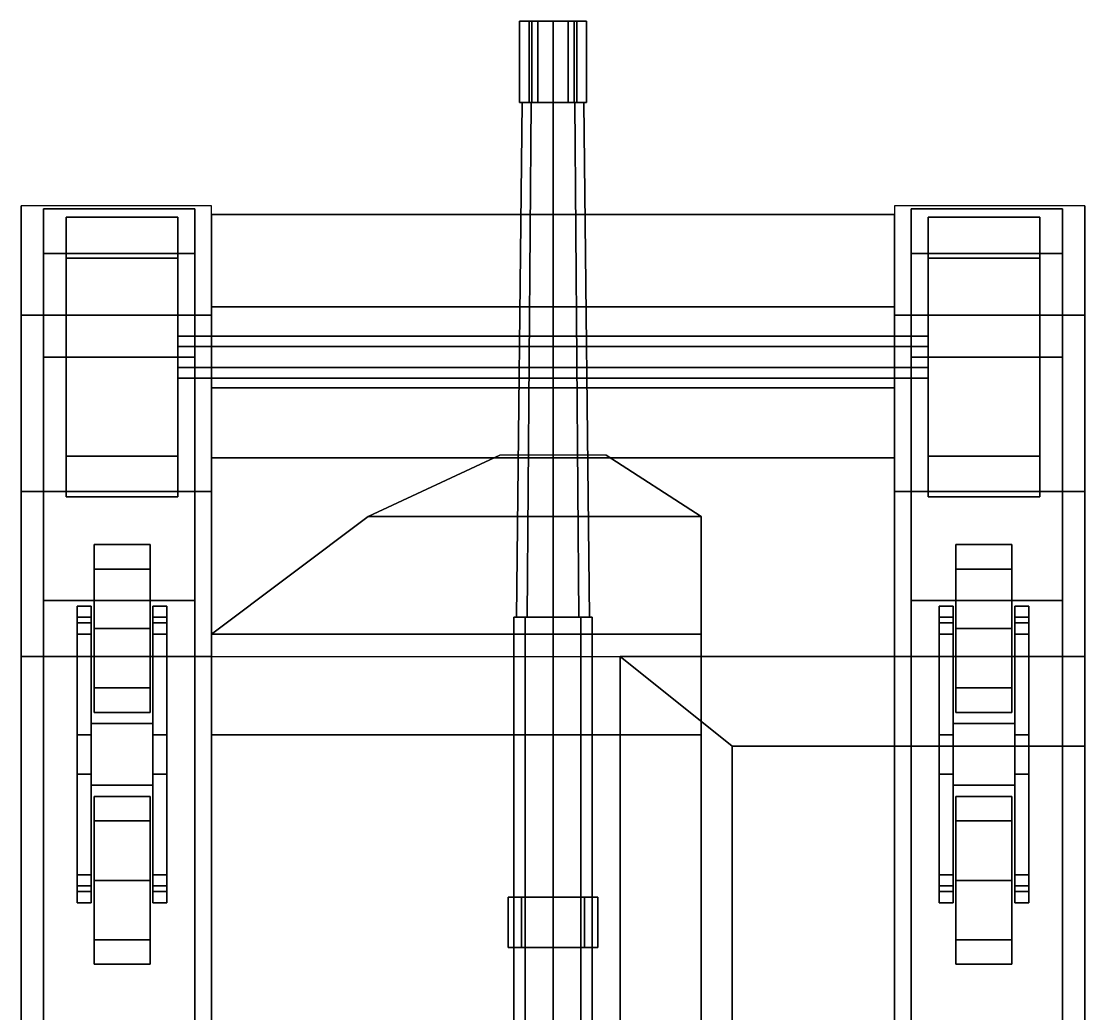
# Model space of a CAD drawing. Header units: millimetres. Extents: x -1.9 to 3, y -4.6 to 12.
# Drawn here: x -1.9 to 1.9, y 2.233 to 5.78 of the extents above; entities that cross this region are included whole.
import ezdxf

# ---------------------------------------------------------------- set-up
doc = ezdxf.new("R2010")
doc.units = ezdxf.units.MM
for name, color, linetype in [('bogie', 5, 'Continuous'), ('gun', 1, 'Continuous'), ('tracks', 3, 'Continuous'), ('wheels', 2, 'Continuous')]:
    doc.layers.add(name, color=color, linetype=linetype)

msp = doc.modelspace()

# ---------------------------------------------------------------- linework, layer by layer
for points in [[(-1.22, 4.73, 1.7), (-1.22, 5.12, 1.32), (-1.9, 5.12, 1.32), (-1.9, 4.73, 1.7)], [(-1.9, 4.63, 0.69), (-1.9, 4.38, 0.55), (-1.9, 4.11, 0.48), (-1.9, 5.12, 1.32)], [(-1.9, 5.12, 1.32), (-1.9, 4.11, 0.48), (-1.9, 4.1, 1.7), (-1.9, 4.73, 1.7)], [(1.9, 4.73, 1.7), (1.9, 5.12, 1.32), (1.22, 5.12, 1.32), (1.22, 4.73, 1.7)], [(1.9, 4.1, 1.7), (1.9, 4.11, 0.48), (1.9, 5.12, 1.32), (1.9, 4.73, 1.7)], [(1.9, 4.11, 0.48), (1.9, 4.38, 0.55), (1.9, 4.63, 0.69), (1.9, 5.12, 1.32)], [(-1.22, 5.09, 1.44), (-1.22, 4.47, 1.64), (1.22, 4.47, 1.64), (1.22, 5.09, 1.44)], [(-1.22, 4.76, 0.66), (-1.22, 4.22, 0.52), (-1.22, 4.47, 1.64), (-1.22, 5.09, 1.44)], [(1.22, 5.09, 1.44), (1.22, 4.76, 0.66), (-1.22, 4.76, 0.66), (-1.22, 5.09, 1.44)], [(1.22, 4.47, 1.64), (1.22, 4.22, 0.52), (1.22, 4.76, 0.66), (1.22, 5.09, 1.44)], [(-1.22, 4.73, 1.7), (-1.22, 4.2643, 1.7), (-1.22, 4.2643, 1.7), (-1.22, 4.9507, 1.4849)], [(1.22, 4.9507, 1.4849), (1.22, 4.2643, 1.7), (1.22, 4.2643, 1.7), (1.22, 4.73, 1.7)], [(1.22, 4.76, 0.66), (1.22, 4.22, 0.52), (-1.22, 4.22, 0.52), (-1.22, 4.76, 0.66)], [(-1.9, 4.73, 1.7), (-1.9, 4.1, 1.7), (-1.22, 4.1, 1.7), (-1.22, 4.73, 1.7)], [(1.22, 4.73, 1.7), (1.22, 4.1, 1.7), (1.9, 4.1, 1.7), (1.9, 4.73, 1.7)], [(-1.22, 4.22, 0.52), (-1.22, -3.2, 0.52), (-1.22, -3.2, 1.64), (-1.22, 4.47, 1.64)], [(-1.22, 4.47, 1.64), (-1.22, 1.13, 1.64), (-1.22, 1.13, 1.92), (-1.22, 3.51, 1.92)], [(1.22, 3.51, 1.92), (1.22, 4.47, 1.64), (-1.22, 4.47, 1.64), (-1.22, 3.51, 1.92)], [(1.22, -3.2, 1.64), (1.22, -3.2, 0.52), (1.22, 4.22, 0.52), (1.22, 4.47, 1.64)], [(1.22, 1.13, 1.92), (1.22, 1.13, 1.64), (1.22, 4.47, 1.64), (1.22, 3.51, 1.92)], [(1.22, 4.22, 0.52), (1.22, -3.2, 0.52), (-1.22, -3.2, 0.52), (-1.22, 4.22, 0.52)], [(-0.19, 4.23, 1.71), (-0.66, 4.01, 1.77), (-0.66, 4.01, 1.86)], [(0.53, 4.01, 1.86), (0.19, 4.23, 1.71), (-0.19, 4.23, 1.71), (-0.66, 4.01, 1.86)], [(0.53, 4.01, 1.86), (0.53, 4.01, 1.77), (0.19, 4.23, 1.71), (0.53, 4.01, 1.86)], [(-1.9, 4.11, 0.48), (-1.9, 3.51, 0.48), (-1.9, 3.51, 1.92), (-1.9, 4.1, 1.7)], [(1.9, 3.51, 1.92), (1.9, 3.51, 0.48), (1.9, 4.11, 0.48), (1.9, 4.1, 1.7)], [(-1.9, 4.1, 1.7), (-1.9, 3.51, 1.92), (-1.22, 3.51, 1.92), (-1.22, 4.1, 1.7)], [(1.22, 4.1, 1.7), (1.22, 3.51, 1.92), (1.9, 3.51, 1.92), (1.9, 4.1, 1.7)], [(-0.66, 4.01, 1.77), (-1.22, 3.59, 1.89), (-1.22, 3.59, 2.13), (-0.66, 4.01, 1.86)], [(-0.66, 4.01, 1.86), (-1.22, 3.59, 2.13), (0.53, 3.59, 2.13), (0.53, 4.01, 1.86)], [(0.53, 3.59, 2.13), (0.53, 3.59, 1.89), (0.53, 4.01, 1.77), (0.53, 4.01, 1.86)], [(-1.22, 3.59, 1.89), (-1.22, 3.23, 1.92), (-1.22, 3.23, 2.35), (-1.22, 3.59, 2.13)], [(-1.22, 3.59, 2.13), (-1.22, 3.23, 2.35), (0.53, 3.23, 2.35), (0.53, 3.59, 2.13)], [(0.53, 3.23, 2.35), (0.53, 3.23, 1.92), (0.53, 3.59, 1.89), (0.53, 3.59, 2.13)], [(-1.9, 3.51, 0.48), (-1.9, 1.13, 0.48), (-1.9, 1.13, 1.92), (-1.9, 3.51, 1.92)], [(-1.9, 3.51, 1.92), (-1.9, 1.13, 1.92), (-1.22, 1.13, 1.92), (-1.22, 3.51, 1.92)], [(1.22, 3.51, 1.92), (1.22, 1.13, 1.92), (1.9, 1.13, 1.92), (1.9, 3.51, 1.92)], [(1.9, 1.13, 1.92), (1.9, 1.13, 0.48), (1.9, 3.51, 0.48), (1.9, 3.51, 1.92)], [(-1.22, 3.23, 2.35), (-1.22, 0.96, 2.35), (0.53, 0.96, 2.35), (0.53, 3.23, 2.35)], [(-1.22, 3.23, 1.92), (-1.22, 1.13, 1.92), (-1.22, 0.96, 2.35), (-1.22, 3.23, 2.35)], [(0.53, 0.96, 2.35), (0.53, 1.13, 1.92), (0.53, 3.23, 1.92), (0.53, 3.23, 2.35)]]:
    msp.add_3dface(points)
at = {"color": 0}
for points in [[(0.24, 3.51, 1.92), (0.24, 1.13, 1.92), (0.64, 1.13, 2.52), (0.64, 3.19, 2.52)], [(1.9, 3.19, 2.52), (1.9, 3.51, 1.92), (0.24, 3.51, 1.92), (0.64, 3.19, 2.52)], [(1.9, 3.51, 1.92), (1.9, 1.13, 1.92), (0.24, 1.13, 1.92), (0.24, 3.51, 1.92)], [(1.9, 1.13, 2.52), (1.9, 1.13, 1.92), (1.9, 3.51, 1.92), (1.9, 3.19, 2.52)], [(0.64, 3.19, 2.52), (0.64, 1.13, 2.52), (1.9, 1.13, 2.52), (1.9, 3.19, 2.52)]]:
    msp.add_3dface(points, dxfattribs=at)
at = {"layer": 'bogie'}
for points in [[(-1.7, 3.69, 0.4), (-1.7, 3.69, 0.35), (-1.7, 3.65, 0.31), (-1.7, 3.63, 0.45)], [(-1.65, 3.69, 0.4), (-1.65, 3.69, 0.35), (-1.7, 3.69, 0.35), (-1.7, 3.69, 0.4)], [(-1.7, 3.65, 0.31), (-1.7, 3.69, 0.35), (-1.65, 3.69, 0.35), (-1.65, 3.65, 0.31)], [(-1.65, 3.63, 0.45), (-1.65, 3.69, 0.4), (-1.7, 3.69, 0.4), (-1.7, 3.63, 0.45)], [(-1.65, 3.65, 0.31), (-1.65, 3.69, 0.35), (-1.65, 3.69, 0.4), (-1.65, 3.63, 0.45)], [(-1.38, 3.63, 0.45), (-1.38, 3.69, 0.4), (-1.43, 3.69, 0.4), (-1.43, 3.63, 0.45)], [(-1.43, 3.65, 0.31), (-1.43, 3.69, 0.35), (-1.38, 3.69, 0.35), (-1.38, 3.65, 0.31)], [(-1.38, 3.69, 0.4), (-1.38, 3.69, 0.35), (-1.43, 3.69, 0.35), (-1.43, 3.69, 0.4)], [(-1.43, 3.69, 0.4), (-1.43, 3.69, 0.35), (-1.43, 3.65, 0.31), (-1.43, 3.63, 0.45)], [(-1.38, 3.65, 0.31), (-1.38, 3.69, 0.35), (-1.38, 3.69, 0.4), (-1.38, 3.63, 0.45)], [(1.43, 3.63, 0.45), (1.43, 3.69, 0.4), (1.38, 3.69, 0.4), (1.38, 3.63, 0.45)], [(1.38, 3.65, 0.31), (1.38, 3.69, 0.35), (1.43, 3.69, 0.35), (1.43, 3.65, 0.31)], [(1.43, 3.69, 0.4), (1.43, 3.69, 0.35), (1.38, 3.69, 0.35), (1.38, 3.69, 0.4)], [(1.38, 3.69, 0.4), (1.38, 3.69, 0.35), (1.38, 3.65, 0.31), (1.38, 3.63, 0.45)], [(1.43, 3.65, 0.31), (1.43, 3.69, 0.35), (1.43, 3.69, 0.4), (1.43, 3.63, 0.45)], [(1.65, 3.69, 0.4), (1.65, 3.69, 0.35), (1.65, 3.65, 0.31), (1.65, 3.63, 0.45)], [(1.7, 3.69, 0.4), (1.7, 3.69, 0.35), (1.65, 3.69, 0.35), (1.65, 3.69, 0.4)], [(1.65, 3.65, 0.31), (1.65, 3.69, 0.35), (1.7, 3.69, 0.35), (1.7, 3.65, 0.31)], [(1.7, 3.63, 0.45), (1.7, 3.69, 0.4), (1.65, 3.69, 0.4), (1.65, 3.63, 0.45)], [(1.7, 3.65, 0.31), (1.7, 3.69, 0.35), (1.7, 3.69, 0.4), (1.7, 3.63, 0.45)], [(-1.7, 3.65, 0.31), (-1.7, 3.59, 0.29), (-1.7, 3.23, 0.24), (-1.7, 3.63, 0.45)], [(-1.65, 3.65, 0.31), (-1.65, 3.59, 0.29), (-1.7, 3.59, 0.29), (-1.7, 3.65, 0.31)], [(-1.65, 3.23, 0.24), (-1.65, 3.59, 0.29), (-1.65, 3.65, 0.31), (-1.65, 3.63, 0.45)], [(-1.43, 3.65, 0.31), (-1.43, 3.59, 0.29), (-1.43, 3.23, 0.24), (-1.43, 3.63, 0.45)], [(-1.38, 3.65, 0.31), (-1.38, 3.59, 0.29), (-1.43, 3.59, 0.29), (-1.43, 3.65, 0.31)], [(-1.38, 3.23, 0.24), (-1.38, 3.59, 0.29), (-1.38, 3.65, 0.31), (-1.38, 3.63, 0.45)], [(1.38, 3.65, 0.31), (1.38, 3.59, 0.29), (1.38, 3.23, 0.24), (1.38, 3.63, 0.45)], [(1.43, 3.65, 0.31), (1.43, 3.59, 0.29), (1.38, 3.59, 0.29), (1.38, 3.65, 0.31)], [(1.43, 3.23, 0.24), (1.43, 3.59, 0.29), (1.43, 3.65, 0.31), (1.43, 3.63, 0.45)], [(1.65, 3.65, 0.31), (1.65, 3.59, 0.29), (1.65, 3.23, 0.24), (1.65, 3.63, 0.45)], [(1.7, 3.65, 0.31), (1.7, 3.59, 0.29), (1.65, 3.59, 0.29), (1.65, 3.65, 0.31)], [(1.7, 3.23, 0.24), (1.7, 3.59, 0.29), (1.7, 3.65, 0.31), (1.7, 3.63, 0.45)], [(-1.7, 3.23, 0.24), (-1.7, 3.09, 0.24), (-1.7, 2.69, 0.45), (-1.7, 3.63, 0.45)], [(-1.7, 3.63, 0.45), (-1.7, 2.69, 0.45), (-1.65, 2.69, 0.45), (-1.65, 3.63, 0.45)], [(-1.65, 2.69, 0.45), (-1.65, 3.09, 0.24), (-1.65, 3.23, 0.24), (-1.65, 3.63, 0.45)], [(-1.43, 3.63, 0.45), (-1.43, 2.69, 0.45), (-1.38, 2.69, 0.45), (-1.38, 3.63, 0.45)], [(-1.43, 3.23, 0.24), (-1.43, 3.09, 0.24), (-1.43, 2.69, 0.45), (-1.43, 3.63, 0.45)], [(-1.38, 2.69, 0.45), (-1.38, 3.09, 0.24), (-1.38, 3.23, 0.24), (-1.38, 3.63, 0.45)], [(1.38, 3.63, 0.45), (1.38, 2.69, 0.45), (1.43, 2.69, 0.45), (1.43, 3.63, 0.45)], [(1.38, 3.23, 0.24), (1.38, 3.09, 0.24), (1.38, 2.69, 0.45), (1.38, 3.63, 0.45)], [(1.43, 2.69, 0.45), (1.43, 3.09, 0.24), (1.43, 3.23, 0.24), (1.43, 3.63, 0.45)], [(1.65, 3.23, 0.24), (1.65, 3.09, 0.24), (1.65, 2.69, 0.45), (1.65, 3.63, 0.45)], [(1.65, 3.63, 0.45), (1.65, 2.69, 0.45), (1.7, 2.69, 0.45), (1.7, 3.63, 0.45)], [(1.7, 2.69, 0.45), (1.7, 3.09, 0.24), (1.7, 3.23, 0.24), (1.7, 3.63, 0.45)], [(-1.7, 3.23, 0.24), (-1.7, 3.59, 0.29), (-1.65, 3.59, 0.29), (-1.65, 3.23, 0.24)], [(-1.43, 3.23, 0.24), (-1.43, 3.59, 0.29), (-1.38, 3.59, 0.29), (-1.38, 3.23, 0.24)], [(1.38, 3.23, 0.24), (1.38, 3.59, 0.29), (1.43, 3.59, 0.29), (1.43, 3.23, 0.24)], [(1.65, 3.23, 0.24), (1.65, 3.59, 0.29), (1.7, 3.59, 0.29), (1.7, 3.23, 0.24)], [(-1.65, 3.27, 0.33), (-1.65, 3.05, 0.33), (-1.65, 3.05, 1.17), (-1.65, 3.27, 1.17)], [(-1.43, 3.27, 1.17), (-1.43, 3.27, 0.33), (-1.65, 3.27, 0.33), (-1.65, 3.27, 1.17)], [(-1.43, 3.27, 0.33), (-1.43, 3.05, 0.33), (-1.65, 3.05, 0.33), (-1.65, 3.27, 0.33)], [(-1.65, 3.27, 1.17), (-1.65, 3.05, 1.17), (-1.43, 3.05, 1.17), (-1.43, 3.27, 1.17)], [(-1.43, 3.05, 1.17), (-1.43, 3.05, 0.33), (-1.43, 3.27, 0.33), (-1.43, 3.27, 1.17)], [(1.65, 3.27, 1.17), (1.65, 3.27, 0.33), (1.43, 3.27, 0.33), (1.43, 3.27, 1.17)], [(1.43, 3.27, 0.33), (1.43, 3.05, 0.33), (1.43, 3.05, 1.17), (1.43, 3.27, 1.17)], [(1.65, 3.27, 0.33), (1.65, 3.05, 0.33), (1.43, 3.05, 0.33), (1.43, 3.27, 0.33)], [(1.43, 3.27, 1.17), (1.43, 3.05, 1.17), (1.65, 3.05, 1.17), (1.65, 3.27, 1.17)], [(1.65, 3.05, 1.17), (1.65, 3.05, 0.33), (1.65, 3.27, 0.33), (1.65, 3.27, 1.17)], [(-1.65, 3.23, 0.24), (-1.65, 3.09, 0.24), (-1.7, 3.09, 0.24), (-1.7, 3.23, 0.24)], [(-1.38, 3.23, 0.24), (-1.38, 3.09, 0.24), (-1.43, 3.09, 0.24), (-1.43, 3.23, 0.24)], [(1.43, 3.23, 0.24), (1.43, 3.09, 0.24), (1.38, 3.09, 0.24), (1.38, 3.23, 0.24)], [(1.7, 3.23, 0.24), (1.7, 3.09, 0.24), (1.65, 3.09, 0.24), (1.65, 3.23, 0.24)], [(-1.65, 3.09, 0.24), (-1.65, 2.73, 0.29), (-1.7, 2.73, 0.29), (-1.7, 3.09, 0.24)], [(-1.7, 3.09, 0.24), (-1.7, 2.73, 0.29), (-1.7, 2.67, 0.31), (-1.7, 2.69, 0.45)], [(-1.65, 2.67, 0.31), (-1.65, 2.73, 0.29), (-1.65, 3.09, 0.24), (-1.65, 2.69, 0.45)], [(-1.43, 3.09, 0.24), (-1.43, 2.73, 0.29), (-1.43, 2.67, 0.31), (-1.43, 2.69, 0.45)], [(-1.38, 3.09, 0.24), (-1.38, 2.73, 0.29), (-1.43, 2.73, 0.29), (-1.43, 3.09, 0.24)], [(-1.38, 2.67, 0.31), (-1.38, 2.73, 0.29), (-1.38, 3.09, 0.24), (-1.38, 2.69, 0.45)], [(1.38, 3.09, 0.24), (1.38, 2.73, 0.29), (1.38, 2.67, 0.31), (1.38, 2.69, 0.45)], [(1.43, 3.09, 0.24), (1.43, 2.73, 0.29), (1.38, 2.73, 0.29), (1.38, 3.09, 0.24)], [(1.43, 2.67, 0.31), (1.43, 2.73, 0.29), (1.43, 3.09, 0.24), (1.43, 2.69, 0.45)], [(1.7, 3.09, 0.24), (1.7, 2.73, 0.29), (1.65, 2.73, 0.29), (1.65, 3.09, 0.24)], [(1.65, 3.09, 0.24), (1.65, 2.73, 0.29), (1.65, 2.67, 0.31), (1.65, 2.69, 0.45)], [(1.7, 2.67, 0.31), (1.7, 2.73, 0.29), (1.7, 3.09, 0.24), (1.7, 2.69, 0.45)], [(-1.65, 3.05, 1.17), (-1.65, 3.05, 0.33), (-1.43, 3.05, 0.33), (-1.43, 3.05, 1.17)], [(1.43, 3.05, 1.17), (1.43, 3.05, 0.33), (1.65, 3.05, 0.33), (1.65, 3.05, 1.17)], [(-1.7, 2.67, 0.31), (-1.7, 2.73, 0.29), (-1.65, 2.73, 0.29), (-1.65, 2.67, 0.31)], [(-1.43, 2.67, 0.31), (-1.43, 2.73, 0.29), (-1.38, 2.73, 0.29), (-1.38, 2.67, 0.31)], [(1.38, 2.67, 0.31), (1.38, 2.73, 0.29), (1.43, 2.73, 0.29), (1.43, 2.67, 0.31)], [(1.65, 2.67, 0.31), (1.65, 2.73, 0.29), (1.7, 2.73, 0.29), (1.7, 2.67, 0.31)], [(-1.7, 2.67, 0.31), (-1.7, 2.63, 0.35), (-1.7, 2.63, 0.4), (-1.7, 2.69, 0.45)], [(-1.7, 2.69, 0.45), (-1.7, 2.63, 0.4), (-1.65, 2.63, 0.4), (-1.65, 2.69, 0.45)], [(-1.65, 2.67, 0.31), (-1.65, 2.63, 0.35), (-1.7, 2.63, 0.35), (-1.7, 2.67, 0.31)], [(-1.65, 2.63, 0.4), (-1.65, 2.63, 0.35), (-1.65, 2.67, 0.31), (-1.65, 2.69, 0.45)], [(-1.43, 2.69, 0.45), (-1.43, 2.63, 0.4), (-1.38, 2.63, 0.4), (-1.38, 2.69, 0.45)], [(-1.43, 2.67, 0.31), (-1.43, 2.63, 0.35), (-1.43, 2.63, 0.4), (-1.43, 2.69, 0.45)], [(-1.38, 2.67, 0.31), (-1.38, 2.63, 0.35), (-1.43, 2.63, 0.35), (-1.43, 2.67, 0.31)], [(-1.38, 2.63, 0.4), (-1.38, 2.63, 0.35), (-1.38, 2.67, 0.31), (-1.38, 2.69, 0.45)], [(1.38, 2.69, 0.45), (1.38, 2.63, 0.4), (1.43, 2.63, 0.4), (1.43, 2.69, 0.45)], [(1.38, 2.67, 0.31), (1.38, 2.63, 0.35), (1.38, 2.63, 0.4), (1.38, 2.69, 0.45)], [(1.43, 2.67, 0.31), (1.43, 2.63, 0.35), (1.38, 2.63, 0.35), (1.38, 2.67, 0.31)], [(1.43, 2.63, 0.4), (1.43, 2.63, 0.35), (1.43, 2.67, 0.31), (1.43, 2.69, 0.45)], [(1.65, 2.67, 0.31), (1.65, 2.63, 0.35), (1.65, 2.63, 0.4), (1.65, 2.69, 0.45)], [(1.65, 2.69, 0.45), (1.65, 2.63, 0.4), (1.7, 2.63, 0.4), (1.7, 2.69, 0.45)], [(1.7, 2.67, 0.31), (1.7, 2.63, 0.35), (1.65, 2.63, 0.35), (1.65, 2.67, 0.31)], [(1.7, 2.63, 0.4), (1.7, 2.63, 0.35), (1.7, 2.67, 0.31), (1.7, 2.69, 0.45)], [(-1.7, 2.63, 0.4), (-1.7, 2.63, 0.35), (-1.65, 2.63, 0.35), (-1.65, 2.63, 0.4)], [(-1.43, 2.63, 0.4), (-1.43, 2.63, 0.35), (-1.38, 2.63, 0.35), (-1.38, 2.63, 0.4)], [(1.38, 2.63, 0.4), (1.38, 2.63, 0.35), (1.43, 2.63, 0.35), (1.43, 2.63, 0.4)], [(1.65, 2.63, 0.4), (1.65, 2.63, 0.35), (1.7, 2.63, 0.35), (1.7, 2.63, 0.4)]]:
    msp.add_3dface(points, dxfattribs=at)
at = {"layer": 'gun'}
for points in [[(-0.0849, 5.78, 2.5749), (-0.12, 5.78, 2.49), (-0.12, 5.49, 2.49), (-0.0849, 5.49, 2.5749)], [(-0.12, 5.78, 2.49), (-0.0849, 5.78, 2.4051), (-0.0849, 5.49, 2.4051), (-0.12, 5.49, 2.49)], [(-0.0537, 5.78, 2.5437), (-0.076, 5.78, 2.49), (-0.12, 5.78, 2.49), (-0.0849, 5.78, 2.5749)], [(-0.076, 5.78, 2.49), (-0.0537, 5.78, 2.4363), (-0.0849, 5.78, 2.4051), (-0.12, 5.78, 2.49)], [(0, 5.78, 2.61), (-0.0849, 5.78, 2.5749), (-0.0849, 5.49, 2.5749), (0, 5.49, 2.61)], [(-0.0849, 5.78, 2.4051), (0, 5.78, 2.37), (0, 5.49, 2.37), (-0.0849, 5.49, 2.4051)], [(0, 5.78, 2.566), (-0.0537, 5.78, 2.5437), (-0.0849, 5.78, 2.5749), (0, 5.78, 2.61)], [(-0.0537, 5.78, 2.4363), (0, 5.78, 2.414), (0, 5.78, 2.37), (-0.0849, 5.78, 2.4051)], [(-0.076, 5.78, 2.49), (-0.0537, 5.78, 2.5437), (-0.0537, 5.49, 2.5437), (-0.076, 5.49, 2.49)], [(-0.0537, 5.78, 2.4363), (-0.076, 5.78, 2.49), (-0.076, 5.49, 2.49), (-0.0537, 5.49, 2.4363)], [(-0.0537, 5.78, 2.5437), (0, 5.78, 2.566), (0, 5.49, 2.566), (-0.0537, 5.49, 2.5437)], [(0, 5.78, 2.414), (-0.0537, 5.78, 2.4363), (-0.0537, 5.49, 2.4363), (0, 5.49, 2.414)], [(0.0849, 5.78, 2.5749), (0, 5.78, 2.61), (0, 5.49, 2.61), (0.0849, 5.49, 2.5749)], [(0, 5.78, 2.37), (0.0849, 5.78, 2.4051), (0.0849, 5.49, 2.4051), (0, 5.49, 2.37)], [(0, 5.78, 2.566), (0.0537, 5.78, 2.5437), (0.0537, 5.49, 2.5437), (0, 5.49, 2.566)], [(0.0537, 5.78, 2.4363), (0, 5.78, 2.414), (0, 5.49, 2.414), (0.0537, 5.49, 2.4363)], [(0, 5.78, 2.414), (0.0537, 5.78, 2.4363), (0.0849, 5.78, 2.4051), (0, 5.78, 2.37)], [(0.0537, 5.78, 2.5437), (0, 5.78, 2.566), (0, 5.78, 2.61), (0.0849, 5.78, 2.5749)], [(0.0537, 5.78, 2.5437), (0.076, 5.78, 2.49), (0.076, 5.49, 2.49), (0.0537, 5.49, 2.5437)], [(0.076, 5.78, 2.49), (0.0537, 5.78, 2.4363), (0.0537, 5.49, 2.4363), (0.076, 5.49, 2.49)], [(0.0537, 5.78, 2.4363), (0.076, 5.78, 2.49), (0.12, 5.78, 2.49), (0.0849, 5.78, 2.4051)], [(0.076, 5.78, 2.49), (0.0537, 5.78, 2.5437), (0.0849, 5.78, 2.5749), (0.12, 5.78, 2.49)], [(0.12, 5.78, 2.49), (0.0849, 5.78, 2.5749), (0.0849, 5.49, 2.5749), (0.12, 5.49, 2.49)], [(0.0849, 5.78, 2.4051), (0.12, 5.78, 2.49), (0.12, 5.49, 2.49), (0.0849, 5.49, 2.4051)], [(-0.0778, 5.49, 2.5678), (-0.11, 5.49, 2.49), (-0.13, 3.65, 2.49), (-0.0919, 3.65, 2.5819)], [(-0.11, 5.49, 2.49), (-0.0778, 5.49, 2.4122), (-0.0919, 3.65, 2.3981), (-0.13, 3.65, 2.49)], [(0.12, 5.49, 2.49), (-0.0849, 5.49, 2.5749), (-0.12, 5.49, 2.49), (0.0849, 5.49, 2.4051)], [(0.0849, 5.49, 2.4051), (-0.12, 5.49, 2.49), (-0.0849, 5.49, 2.4051), (0, 5.49, 2.37)], [(0, 5.49, 2.6), (-0.0778, 5.49, 2.5678), (-0.0919, 3.65, 2.5819), (0, 3.65, 2.62)], [(-0.0778, 5.49, 2.4122), (0, 5.49, 2.38), (0, 3.65, 2.36), (-0.0919, 3.65, 2.3981)], [(0.0849, 5.49, 2.5749), (0, 5.49, 2.61), (-0.0849, 5.49, 2.5749), (0.12, 5.49, 2.49)], [(0.0778, 5.49, 2.5678), (0, 5.49, 2.6), (0, 3.65, 2.62), (0.0919, 3.65, 2.5819)], [(0, 5.49, 2.38), (0.0778, 5.49, 2.4122), (0.0919, 3.65, 2.3981), (0, 3.65, 2.36)], [(0.11, 5.49, 2.49), (0.0778, 5.49, 2.5678), (0.0919, 3.65, 2.5819), (0.13, 3.65, 2.49)], [(0.0778, 5.49, 2.4122), (0.11, 5.49, 2.49), (0.13, 3.65, 2.49), (0.0919, 3.65, 2.3981)], [(-0.099, 3.65, 2.589), (-0.14, 3.65, 2.49), (-0.14, 0.52, 2.49), (-0.099, 0.52, 2.589)], [(-0.14, 3.65, 2.49), (-0.099, 3.65, 2.391), (-0.099, 0.52, 2.391), (-0.14, 0.52, 2.49)], [(0, 3.65, 2.35), (-0.099, 3.65, 2.391), (-0.14, 3.65, 2.49), (0.099, 3.65, 2.391)], [(0.099, 3.65, 2.391), (-0.14, 3.65, 2.49), (-0.099, 3.65, 2.589), (0.14, 3.65, 2.49)], [(0, 3.65, 2.63), (-0.099, 3.65, 2.589), (-0.099, 0.52, 2.589), (0, 0.52, 2.63)], [(-0.099, 3.65, 2.391), (0, 3.65, 2.35), (0, 0.52, 2.35), (-0.099, 0.52, 2.391)], [(0.14, 3.65, 2.49), (-0.099, 3.65, 2.589), (0, 3.65, 2.63), (0.099, 3.65, 2.589)], [(0.099, 3.65, 2.589), (0, 3.65, 2.63), (0, 0.52, 2.63), (0.099, 0.52, 2.589)], [(0, 3.65, 2.35), (0.099, 3.65, 2.391), (0.099, 0.52, 2.391), (0, 0.52, 2.35)], [(0.14, 3.65, 2.49), (0.099, 3.65, 2.589), (0.099, 0.52, 2.589), (0.14, 0.52, 2.49)], [(0.099, 3.65, 2.391), (0.14, 3.65, 2.49), (0.14, 0.52, 2.49), (0.099, 0.52, 2.391)], [(-0.1131, 2.65, 2.6031), (-0.16, 2.65, 2.49), (-0.16, 2.47, 2.49), (-0.1131, 2.47, 2.6031)], [(-0.16, 2.65, 2.49), (-0.1131, 2.65, 2.3769), (-0.1131, 2.47, 2.3769), (-0.16, 2.47, 2.49)], [(0.1131, 2.65, 2.3769), (-0.16, 2.65, 2.49), (-0.1131, 2.65, 2.6031), (0.16, 2.65, 2.49)], [(0, 2.65, 2.33), (-0.1131, 2.65, 2.3769), (-0.16, 2.65, 2.49), (0.1131, 2.65, 2.3769)], [(0, 2.65, 2.65), (-0.1131, 2.65, 2.6031), (-0.1131, 2.47, 2.6031), (0, 2.47, 2.65)], [(-0.1131, 2.65, 2.3769), (0, 2.65, 2.33), (0, 2.47, 2.33), (-0.1131, 2.47, 2.3769)], [(0.16, 2.65, 2.49), (-0.1131, 2.65, 2.6031), (0, 2.65, 2.65), (0.1131, 2.65, 2.6031)], [(0.1131, 2.65, 2.6031), (0, 2.65, 2.65), (0, 2.47, 2.65), (0.1131, 2.47, 2.6031)], [(0, 2.65, 2.33), (0.1131, 2.65, 2.3769), (0.1131, 2.47, 2.3769), (0, 2.47, 2.33)], [(0.16, 2.65, 2.49), (0.1131, 2.65, 2.6031), (0.1131, 2.47, 2.6031), (0.16, 2.47, 2.49)], [(0.1131, 2.65, 2.3769), (0.16, 2.65, 2.49), (0.16, 2.47, 2.49), (0.1131, 2.47, 2.3769)], [(0.16, 2.47, 2.49), (-0.1131, 2.47, 2.6031), (-0.16, 2.47, 2.49), (0.1131, 2.47, 2.3769)], [(0.1131, 2.47, 2.3769), (-0.16, 2.47, 2.49), (-0.1131, 2.47, 2.3769), (0, 2.47, 2.33)], [(0.1131, 2.47, 2.6031), (0, 2.47, 2.65), (-0.1131, 2.47, 2.6031), (0.16, 2.47, 2.49)]]:
    msp.add_3dface(points, dxfattribs=at)
at = {"layer": 'tracks'}
for points in [[(-1.82, 5.11, 1.02), (-1.82, 4.95, 0.63), (-1.28, 4.95, 0.63), (-1.28, 5.11, 1.02)], [(-1.28, 5.11, 1.02), (-1.28, 4.95, 0.63), (-1.82, 4.95, 0.63), (-1.82, 5.11, 1.02)], [(-1.28, 4.95, 1.41), (-1.28, 5.11, 1.02), (-1.82, 5.11, 1.02), (-1.82, 4.95, 1.41)], [(-1.82, 4.95, 1.41), (-1.82, 5.11, 1.02), (-1.28, 5.11, 1.02), (-1.28, 4.95, 1.41)], [(1.28, 5.11, 1.02), (1.28, 4.95, 0.63), (1.82, 4.95, 0.63), (1.82, 5.11, 1.02)], [(1.82, 5.11, 1.02), (1.82, 4.95, 0.63), (1.28, 4.95, 0.63), (1.28, 5.11, 1.02)], [(1.82, 4.95, 1.41), (1.82, 5.11, 1.02), (1.28, 5.11, 1.02), (1.28, 4.95, 1.41)], [(1.28, 4.95, 1.41), (1.28, 5.11, 1.02), (1.82, 5.11, 1.02), (1.82, 4.95, 1.41)], [(-1.28, 4.95, 0.63), (-1.28, 3.71, 0.06), (-1.82, 3.71, 0.06), (-1.82, 4.95, 0.63)], [(-1.82, 4.95, 0.63), (-1.82, 3.71, 0.06), (-1.28, 3.71, 0.06), (-1.28, 4.95, 0.63)], [(-1.82, 4.58, 1.57), (-1.82, 4.95, 1.41), (-1.28, 4.95, 1.41), (-1.28, 4.58, 1.57)], [(-1.28, 4.58, 1.57), (-1.28, 4.95, 1.41), (-1.82, 4.95, 1.41), (-1.82, 4.58, 1.57)], [(1.82, 4.95, 0.63), (1.82, 3.71, 0.06), (1.28, 3.71, 0.06), (1.28, 4.95, 0.63)], [(1.28, 4.95, 0.63), (1.28, 3.71, 0.06), (1.82, 3.71, 0.06), (1.82, 4.95, 0.63)], [(1.28, 4.58, 1.57), (1.28, 4.95, 1.41), (1.82, 4.95, 1.41), (1.82, 4.58, 1.57)], [(1.82, 4.58, 1.57), (1.82, 4.95, 1.41), (1.28, 4.95, 1.41), (1.28, 4.58, 1.57)], [(-1.28, 3.71, 0.06), (-1.28, -2.71, 0.06), (-1.82, -2.71, 0.06), (-1.82, 3.71, 0.06)], [(-1.82, 3.71, 0.06), (-1.82, -2.71, 0.06), (-1.28, -2.71, 0.06), (-1.28, 3.71, 0.06)], [(1.82, 3.71, 0.06), (1.82, -2.71, 0.06), (1.28, -2.71, 0.06), (1.28, 3.71, 0.06)], [(1.28, 3.71, 0.06), (1.28, -2.71, 0.06), (1.82, -2.71, 0.06), (1.82, 3.71, 0.06)]]:
    msp.add_3dface(points, dxfattribs=at)
at = {"layer": 'wheels'}
for points in [[(-1.34, 4.9336, 1.3736), (-1.34, 5.08, 1.02), (-1.74, 5.08, 1.02), (-1.74, 4.9336, 1.3736)], [(-1.34, 5.08, 1.02), (-1.34, 4.9336, 0.6664), (-1.74, 4.9336, 0.6664), (-1.74, 5.08, 1.02)], [(-1.74, 4.9336, 1.3736), (-1.74, 5.08, 1.02), (-1.74, 4.9336, 0.6664), (-1.74, 4.58, 1.52)], [(-1.34, 4.58, 1.52), (-1.34, 4.9336, 0.6664), (-1.34, 5.08, 1.02), (-1.34, 4.9336, 1.3736)], [(1.74, 4.9336, 1.3736), (1.74, 5.08, 1.02), (1.34, 5.08, 1.02), (1.34, 4.9336, 1.3736)], [(1.34, 4.9336, 1.3736), (1.34, 5.08, 1.02), (1.34, 4.9336, 0.6664), (1.34, 4.58, 1.52)], [(1.74, 5.08, 1.02), (1.74, 4.9336, 0.6664), (1.34, 4.9336, 0.6664), (1.34, 5.08, 1.02)], [(1.74, 4.58, 1.52), (1.74, 4.9336, 0.6664), (1.74, 5.08, 1.02), (1.74, 4.9336, 1.3736)], [(-1.34, 4.58, 1.52), (-1.34, 4.9336, 1.3736), (-1.74, 4.9336, 1.3736), (-1.74, 4.58, 1.52)], [(-1.34, 4.9336, 0.6664), (-1.34, 4.58, 0.52), (-1.74, 4.58, 0.52), (-1.74, 4.9336, 0.6664)], [(-1.74, 4.58, 1.52), (-1.74, 4.9336, 0.6664), (-1.74, 4.58, 0.52), (-1.74, 4.2264, 1.3736)], [(-1.34, 4.2264, 1.3736), (-1.34, 4.58, 0.52), (-1.34, 4.9336, 0.6664), (-1.34, 4.58, 1.52)], [(1.34, 4.58, 1.52), (1.34, 4.9336, 0.6664), (1.34, 4.58, 0.52), (1.34, 4.2264, 1.3736)], [(1.74, 4.9336, 0.6664), (1.74, 4.58, 0.52), (1.34, 4.58, 0.52), (1.34, 4.9336, 0.6664)], [(1.74, 4.58, 1.52), (1.74, 4.9336, 1.3736), (1.34, 4.9336, 1.3736), (1.34, 4.58, 1.52)], [(1.74, 4.2264, 1.3736), (1.74, 4.58, 0.52), (1.74, 4.9336, 0.6664), (1.74, 4.58, 1.52)], [(1.34, 4.6175, 1.095), (1.34, 4.655, 1.03), (-1.34, 4.655, 1.03), (-1.34, 4.6175, 1.095)], [(1.34, 4.655, 1.03), (1.34, 4.6175, 0.965), (-1.34, 4.6175, 0.965), (-1.34, 4.655, 1.03)], [(1.34, 4.5425, 1.095), (1.34, 4.6175, 1.095), (-1.34, 4.6175, 1.095), (-1.34, 4.5425, 1.095)], [(1.34, 4.6175, 0.965), (1.34, 4.5425, 0.965), (-1.34, 4.5425, 0.965), (-1.34, 4.6175, 0.965)], [(-1.34, 4.2264, 1.3736), (-1.34, 4.58, 1.52), (-1.74, 4.58, 1.52), (-1.74, 4.2264, 1.3736)], [(-1.34, 4.58, 0.52), (-1.34, 4.2264, 0.6664), (-1.74, 4.2264, 0.6664), (-1.74, 4.58, 0.52)], [(-1.74, 4.2264, 1.3736), (-1.74, 4.58, 0.52), (-1.74, 4.2264, 0.6664), (-1.74, 4.08, 1.02)], [(-1.34, 4.08, 1.02), (-1.34, 4.2264, 0.6664), (-1.34, 4.58, 0.52), (-1.34, 4.2264, 1.3736)], [(1.34, 4.2264, 1.3736), (1.34, 4.58, 0.52), (1.34, 4.2264, 0.6664), (1.34, 4.08, 1.02)], [(1.74, 4.58, 0.52), (1.74, 4.2264, 0.6664), (1.34, 4.2264, 0.6664), (1.34, 4.58, 0.52)], [(1.74, 4.2264, 1.3736), (1.74, 4.58, 1.52), (1.34, 4.58, 1.52), (1.34, 4.2264, 1.3736)], [(1.74, 4.08, 1.02), (1.74, 4.2264, 0.6664), (1.74, 4.58, 0.52), (1.74, 4.2264, 1.3736)], [(1.34, 4.505, 1.03), (1.34, 4.5425, 1.095), (-1.34, 4.5425, 1.095), (-1.34, 4.505, 1.03)], [(1.34, 4.5425, 0.965), (1.34, 4.505, 1.03), (-1.34, 4.505, 1.03), (-1.34, 4.5425, 0.965)], [(-1.34, 4.08, 1.02), (-1.34, 4.2264, 1.3736), (-1.74, 4.2264, 1.3736), (-1.74, 4.08, 1.02)], [(-1.34, 4.2264, 0.6664), (-1.34, 4.08, 1.02), (-1.74, 4.08, 1.02), (-1.74, 4.2264, 0.6664)], [(1.74, 4.08, 1.02), (1.74, 4.2264, 1.3736), (1.34, 4.2264, 1.3736), (1.34, 4.08, 1.02)], [(1.74, 4.2264, 0.6664), (1.74, 4.08, 1.02), (1.34, 4.08, 1.02), (1.34, 4.2264, 0.6664)], [(-1.64, 3.61, 0.68), (-1.64, 3.8221, 0.5921), (-1.64, 3.91, 0.38), (-1.64, 3.3979, 0.5921)], [(-1.64, 3.3979, 0.5921), (-1.64, 3.91, 0.38), (-1.64, 3.8221, 0.1679), (-1.64, 3.31, 0.38)], [(-1.44, 3.91, 0.38), (-1.44, 3.8221, 0.1679), (-1.64, 3.8221, 0.1679), (-1.64, 3.91, 0.38)], [(-1.44, 3.8221, 0.5921), (-1.44, 3.91, 0.38), (-1.64, 3.91, 0.38), (-1.64, 3.8221, 0.5921)], [(-1.44, 3.3979, 0.5921), (-1.44, 3.91, 0.38), (-1.44, 3.8221, 0.5921), (-1.44, 3.61, 0.68)], [(-1.44, 3.31, 0.38), (-1.44, 3.8221, 0.1679), (-1.44, 3.91, 0.38), (-1.44, 3.3979, 0.5921)], [(1.44, 3.61, 0.68), (1.44, 3.8221, 0.5921), (1.44, 3.91, 0.38), (1.44, 3.3979, 0.5921)], [(1.44, 3.3979, 0.5921), (1.44, 3.91, 0.38), (1.44, 3.8221, 0.1679), (1.44, 3.31, 0.38)], [(1.64, 3.91, 0.38), (1.64, 3.8221, 0.1679), (1.44, 3.8221, 0.1679), (1.44, 3.91, 0.38)], [(1.64, 3.8221, 0.5921), (1.64, 3.91, 0.38), (1.44, 3.91, 0.38), (1.44, 3.8221, 0.5921)], [(1.64, 3.3979, 0.5921), (1.64, 3.91, 0.38), (1.64, 3.8221, 0.5921), (1.64, 3.61, 0.68)], [(1.64, 3.31, 0.38), (1.64, 3.8221, 0.1679), (1.64, 3.91, 0.38), (1.64, 3.3979, 0.5921)], [(-1.64, 3.31, 0.38), (-1.64, 3.8221, 0.1679), (-1.64, 3.61, 0.08), (-1.64, 3.3979, 0.1679)], [(-1.44, 3.8221, 0.1679), (-1.44, 3.61, 0.08), (-1.64, 3.61, 0.08), (-1.64, 3.8221, 0.1679)], [(-1.44, 3.61, 0.68), (-1.44, 3.8221, 0.5921), (-1.64, 3.8221, 0.5921), (-1.64, 3.61, 0.68)], [(-1.44, 3.3979, 0.1679), (-1.44, 3.61, 0.08), (-1.44, 3.8221, 0.1679), (-1.44, 3.31, 0.38)], [(1.44, 3.31, 0.38), (1.44, 3.8221, 0.1679), (1.44, 3.61, 0.08), (1.44, 3.3979, 0.1679)], [(1.64, 3.8221, 0.1679), (1.64, 3.61, 0.08), (1.44, 3.61, 0.08), (1.44, 3.8221, 0.1679)], [(1.64, 3.61, 0.68), (1.64, 3.8221, 0.5921), (1.44, 3.8221, 0.5921), (1.44, 3.61, 0.68)], [(1.64, 3.3979, 0.1679), (1.64, 3.61, 0.08), (1.64, 3.8221, 0.1679), (1.64, 3.31, 0.38)], [(-1.44, 3.3979, 0.5921), (-1.44, 3.61, 0.68), (-1.64, 3.61, 0.68), (-1.64, 3.3979, 0.5921)], [(-1.44, 3.61, 0.08), (-1.44, 3.3979, 0.1679), (-1.64, 3.3979, 0.1679), (-1.64, 3.61, 0.08)], [(1.64, 3.3979, 0.5921), (1.64, 3.61, 0.68), (1.44, 3.61, 0.68), (1.44, 3.3979, 0.5921)], [(1.64, 3.61, 0.08), (1.64, 3.3979, 0.1679), (1.44, 3.3979, 0.1679), (1.44, 3.61, 0.08)], [(-1.44, 3.3979, 0.1679), (-1.44, 3.31, 0.38), (-1.64, 3.31, 0.38), (-1.64, 3.3979, 0.1679)], [(-1.44, 3.31, 0.38), (-1.44, 3.3979, 0.5921), (-1.64, 3.3979, 0.5921), (-1.64, 3.31, 0.38)], [(1.64, 3.3979, 0.1679), (1.64, 3.31, 0.38), (1.44, 3.31, 0.38), (1.44, 3.3979, 0.1679)], [(1.64, 3.31, 0.38), (1.64, 3.3979, 0.5921), (1.44, 3.3979, 0.5921), (1.44, 3.31, 0.38)], [(-1.44, 3.01, 0.38), (-1.44, 2.9221, 0.1679), (-1.64, 2.9221, 0.1679), (-1.64, 3.01, 0.38)], [(-1.64, 2.4979, 0.5921), (-1.64, 3.01, 0.38), (-1.64, 2.9221, 0.1679), (-1.64, 2.41, 0.38)], [(-1.44, 2.9221, 0.5921), (-1.44, 3.01, 0.38), (-1.64, 3.01, 0.38), (-1.64, 2.9221, 0.5921)], [(-1.64, 2.71, 0.68), (-1.64, 2.9221, 0.5921), (-1.64, 3.01, 0.38), (-1.64, 2.4979, 0.5921)], [(-1.44, 2.41, 0.38), (-1.44, 2.9221, 0.1679), (-1.44, 3.01, 0.38), (-1.44, 2.4979, 0.5921)], [(-1.44, 2.4979, 0.5921), (-1.44, 3.01, 0.38), (-1.44, 2.9221, 0.5921), (-1.44, 2.71, 0.68)], [(1.44, 2.4979, 0.5921), (1.44, 3.01, 0.38), (1.44, 2.9221, 0.1679), (1.44, 2.41, 0.38)], [(1.64, 3.01, 0.38), (1.64, 2.9221, 0.1679), (1.44, 2.9221, 0.1679), (1.44, 3.01, 0.38)], [(1.44, 2.71, 0.68), (1.44, 2.9221, 0.5921), (1.44, 3.01, 0.38), (1.44, 2.4979, 0.5921)], [(1.64, 2.9221, 0.5921), (1.64, 3.01, 0.38), (1.44, 3.01, 0.38), (1.44, 2.9221, 0.5921)], [(1.64, 2.41, 0.38), (1.64, 2.9221, 0.1679), (1.64, 3.01, 0.38), (1.64, 2.4979, 0.5921)], [(1.64, 2.4979, 0.5921), (1.64, 3.01, 0.38), (1.64, 2.9221, 0.5921), (1.64, 2.71, 0.68)], [(-1.64, 2.41, 0.38), (-1.64, 2.9221, 0.1679), (-1.64, 2.71, 0.08), (-1.64, 2.4979, 0.1679)], [(-1.44, 2.9221, 0.1679), (-1.44, 2.71, 0.08), (-1.64, 2.71, 0.08), (-1.64, 2.9221, 0.1679)], [(-1.44, 2.71, 0.68), (-1.44, 2.9221, 0.5921), (-1.64, 2.9221, 0.5921), (-1.64, 2.71, 0.68)], [(-1.44, 2.4979, 0.1679), (-1.44, 2.71, 0.08), (-1.44, 2.9221, 0.1679), (-1.44, 2.41, 0.38)], [(1.44, 2.41, 0.38), (1.44, 2.9221, 0.1679), (1.44, 2.71, 0.08), (1.44, 2.4979, 0.1679)], [(1.64, 2.9221, 0.1679), (1.64, 2.71, 0.08), (1.44, 2.71, 0.08), (1.44, 2.9221, 0.1679)], [(1.64, 2.71, 0.68), (1.64, 2.9221, 0.5921), (1.44, 2.9221, 0.5921), (1.44, 2.71, 0.68)], [(1.64, 2.4979, 0.1679), (1.64, 2.71, 0.08), (1.64, 2.9221, 0.1679), (1.64, 2.41, 0.38)], [(-1.44, 2.71, 0.08), (-1.44, 2.4979, 0.1679), (-1.64, 2.4979, 0.1679), (-1.64, 2.71, 0.08)], [(-1.44, 2.4979, 0.5921), (-1.44, 2.71, 0.68), (-1.64, 2.71, 0.68), (-1.64, 2.4979, 0.5921)], [(1.64, 2.71, 0.08), (1.64, 2.4979, 0.1679), (1.44, 2.4979, 0.1679), (1.44, 2.71, 0.08)], [(1.64, 2.4979, 0.5921), (1.64, 2.71, 0.68), (1.44, 2.71, 0.68), (1.44, 2.4979, 0.5921)], [(-1.44, 2.4979, 0.1679), (-1.44, 2.41, 0.38), (-1.64, 2.41, 0.38), (-1.64, 2.4979, 0.1679)], [(-1.44, 2.41, 0.38), (-1.44, 2.4979, 0.5921), (-1.64, 2.4979, 0.5921), (-1.64, 2.41, 0.38)], [(1.64, 2.4979, 0.1679), (1.64, 2.41, 0.38), (1.44, 2.41, 0.38), (1.44, 2.4979, 0.1679)], [(1.64, 2.41, 0.38), (1.64, 2.4979, 0.5921), (1.44, 2.4979, 0.5921), (1.44, 2.41, 0.38)]]:
    msp.add_3dface(points, dxfattribs=at)

doc.saveas('drawing.dxf')
